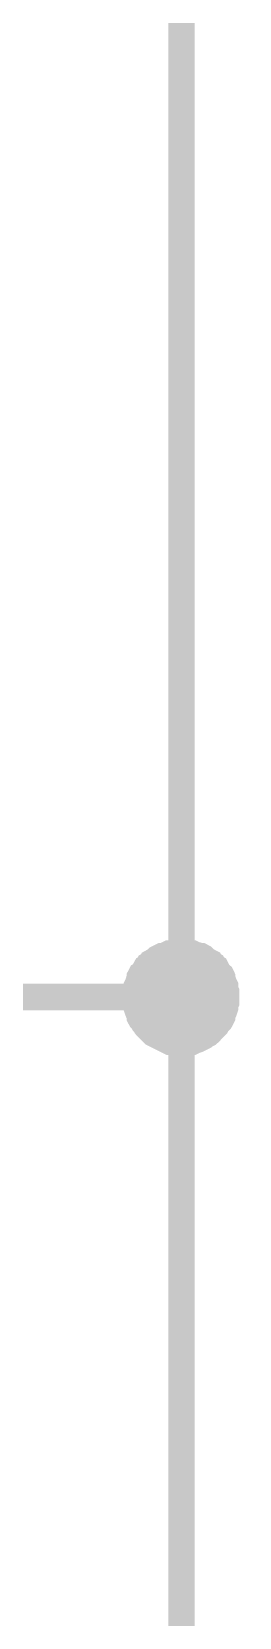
# Model space of a CAD drawing. Header units: inches. Extents: x 0 to 420, y 0 to 297.
# Drawn here: x 300.79 to 303.13, y 160.49 to 178.41 of the extents above; entities that cross this region are included whole.
import ezdxf

# ---------------------------------------------------------------- set-up
doc = ezdxf.new("R2010")
doc.units = ezdxf.units.IN
doc.layers.add('Sheet', color=255, linetype='Continuous')

msp = doc.modelspace()

# ---------------------------------------------------------------- linework, layer by layer
at = {"layer": 'Sheet'}
for points, const_width in [([(302.48, 167.499), (302.48, 185.491)], 0.3), ([(301.965, 167.499), (301.965, 167.522), (301.965, 167.555), (301.976, 167.578), (301.976, 167.6), (301.976, 167.623), (301.987, 167.645), (301.998, 167.679), (302.009, 167.701), (302.009, 167.723), (302.021, 167.746), (302.043, 167.757), (302.054, 167.779), (302.065, 167.802), (302.077, 167.824), (302.099, 167.835), (302.11, 167.858), (302.133, 167.869), (302.144, 167.891), (302.166, 167.903), (302.189, 167.914), (302.211, 167.936), (302.233, 167.947), (302.256, 167.959), (302.278, 167.959), (302.301, 167.97), (302.323, 167.981), (302.345, 167.992), (302.379, 167.992), (302.401, 167.992), (302.424, 168.004), (302.457, 168.004), (302.48, 168.004)], 0.3), ([(301.965, 167.499), (301.965, 167.522), (301.965, 167.555), (301.976, 167.578), (301.976, 167.6), (301.976, 167.623), (301.987, 167.645), (301.998, 167.679), (302.009, 167.701), (302.009, 167.723), (302.021, 167.746), (302.043, 167.757), (302.054, 167.779), (302.065, 167.802), (302.077, 167.824), (302.099, 167.835), (302.11, 167.858), (302.133, 167.869), (302.144, 167.891), (302.166, 167.903), (302.189, 167.914), (302.211, 167.936), (302.233, 167.947), (302.256, 167.959), (302.278, 167.959), (302.301, 167.97), (302.323, 167.981), (302.345, 167.992), (302.379, 167.992), (302.401, 167.992), (302.424, 168.004), (302.457, 168.004), (302.48, 168.004)], 0.3), ([(301.965, 167.499), (301.965, 167.522), (301.965, 167.555), (301.976, 167.578), (301.976, 167.6), (301.976, 167.623), (301.987, 167.645), (301.998, 167.679), (302.009, 167.701), (302.009, 167.723), (302.021, 167.746), (302.043, 167.757), (302.054, 167.779), (302.065, 167.802), (302.077, 167.824), (302.099, 167.835), (302.11, 167.858), (302.133, 167.869), (302.144, 167.891), (302.166, 167.903), (302.189, 167.914), (302.211, 167.936), (302.233, 167.947), (302.256, 167.959), (302.278, 167.959), (302.301, 167.97), (302.323, 167.981), (302.345, 167.992), (302.379, 167.992), (302.401, 167.992), (302.424, 168.004), (302.457, 168.004), (302.48, 168.004)], 0.3), ([(301.965, 167.499), (301.965, 167.522), (301.965, 167.555), (301.976, 167.578), (301.976, 167.6), (301.976, 167.623), (301.987, 167.645), (301.998, 167.679), (302.009, 167.701), (302.009, 167.723), (302.021, 167.746), (302.043, 167.757), (302.054, 167.779), (302.065, 167.802), (302.077, 167.824), (302.099, 167.835), (302.11, 167.858), (302.133, 167.869), (302.144, 167.891), (302.166, 167.903), (302.189, 167.914), (302.211, 167.936), (302.233, 167.947), (302.256, 167.959), (302.278, 167.959), (302.301, 167.97), (302.323, 167.981), (302.345, 167.992), (302.379, 167.992), (302.401, 167.992), (302.424, 168.004), (302.457, 168.004), (302.48, 168.004)], 0.3), ([(302.48, 168.004), (302.48, 168.004)], 0.3), ([(302.48, 168.004), (302.502, 168.004), (302.536, 168.004), (302.558, 167.992), (302.581, 167.992), (302.603, 167.992), (302.625, 167.981), (302.659, 167.97), (302.681, 167.959), (302.704, 167.959), (302.726, 167.947), (302.737, 167.936), (302.76, 167.914), (302.782, 167.903), (302.805, 167.891), (302.816, 167.869), (302.838, 167.858), (302.849, 167.835), (302.872, 167.824), (302.883, 167.802), (302.894, 167.779), (302.916, 167.757), (302.928, 167.746), (302.939, 167.723), (302.939, 167.701), (302.95, 167.679), (302.961, 167.645), (302.972, 167.623), (302.972, 167.6), (302.972, 167.578), (302.984, 167.555), (302.984, 167.522), (302.984, 167.499)], 0.3), ([(302.48, 168.004), (302.48, 168.004)], 0.3), ([(302.48, 168.004), (302.502, 168.004), (302.536, 168.004), (302.558, 167.992), (302.581, 167.992), (302.603, 167.992), (302.625, 167.981), (302.659, 167.97), (302.681, 167.959), (302.704, 167.959), (302.726, 167.947), (302.737, 167.936), (302.76, 167.914), (302.782, 167.903), (302.805, 167.891), (302.816, 167.869), (302.838, 167.858), (302.849, 167.835), (302.872, 167.824), (302.883, 167.802), (302.894, 167.779), (302.916, 167.757), (302.928, 167.746), (302.939, 167.723), (302.939, 167.701), (302.95, 167.679), (302.961, 167.645), (302.972, 167.623), (302.972, 167.6), (302.972, 167.578), (302.984, 167.555), (302.984, 167.522), (302.984, 167.499)], 0.3), ([(302.48, 168.004), (302.48, 168.004)], 0.3), ([(302.48, 168.004), (302.502, 168.004), (302.536, 168.004), (302.558, 167.992), (302.581, 167.992), (302.603, 167.992), (302.625, 167.981), (302.659, 167.97), (302.681, 167.959), (302.704, 167.959), (302.726, 167.947), (302.737, 167.936), (302.76, 167.914), (302.782, 167.903), (302.805, 167.891), (302.816, 167.869), (302.838, 167.858), (302.849, 167.835), (302.872, 167.824), (302.883, 167.802), (302.894, 167.779), (302.916, 167.757), (302.928, 167.746), (302.939, 167.723), (302.939, 167.701), (302.95, 167.679), (302.961, 167.645), (302.972, 167.623), (302.972, 167.6), (302.972, 167.578), (302.984, 167.555), (302.984, 167.522), (302.984, 167.499)], 0.3), ([(302.48, 168.004), (302.48, 168.004)], 0.3), ([(302.48, 168.004), (302.502, 168.004), (302.536, 168.004), (302.558, 167.992), (302.581, 167.992), (302.603, 167.992), (302.625, 167.981), (302.659, 167.97), (302.681, 167.959), (302.704, 167.959), (302.726, 167.947), (302.737, 167.936), (302.76, 167.914), (302.782, 167.903), (302.805, 167.891), (302.816, 167.869), (302.838, 167.858), (302.849, 167.835), (302.872, 167.824), (302.883, 167.802), (302.894, 167.779), (302.916, 167.757), (302.928, 167.746), (302.939, 167.723), (302.939, 167.701), (302.95, 167.679), (302.961, 167.645), (302.972, 167.623), (302.972, 167.6), (302.972, 167.578), (302.984, 167.555), (302.984, 167.522), (302.984, 167.499)], 0.3), ([(301.965, 167.499), (301.965, 167.522), (301.965, 167.555), (301.976, 167.578), (301.976, 167.6), (301.976, 167.623), (301.987, 167.645), (301.998, 167.679), (302.009, 167.701), (302.009, 167.723), (302.021, 167.746), (302.043, 167.757), (302.054, 167.779), (302.065, 167.802), (302.077, 167.824), (302.099, 167.835), (302.11, 167.858), (302.133, 167.869), (302.144, 167.891), (302.166, 167.903), (302.189, 167.914), (302.211, 167.936), (302.233, 167.947), (302.256, 167.959), (302.278, 167.959), (302.301, 167.97), (302.323, 167.981), (302.345, 167.992), (302.379, 167.992), (302.401, 167.992), (302.424, 168.004), (302.457, 168.004), (302.48, 168.004)], 0.0991), ([(301.965, 167.499), (301.965, 167.522), (301.965, 167.555), (301.976, 167.578), (301.976, 167.6), (301.976, 167.623), (301.987, 167.645), (301.998, 167.679), (302.009, 167.701), (302.009, 167.723), (302.021, 167.746), (302.043, 167.757), (302.054, 167.779), (302.065, 167.802), (302.077, 167.824), (302.099, 167.835), (302.11, 167.858), (302.133, 167.869), (302.144, 167.891), (302.166, 167.903), (302.189, 167.914), (302.211, 167.936), (302.233, 167.947), (302.256, 167.959), (302.278, 167.959), (302.301, 167.97), (302.323, 167.981), (302.345, 167.992), (302.379, 167.992), (302.401, 167.992), (302.424, 168.004), (302.457, 168.004), (302.48, 168.004)], 0.0991), ([(301.965, 167.499), (301.965, 167.522), (301.965, 167.555), (301.976, 167.578), (301.976, 167.6), (301.976, 167.623), (301.987, 167.645), (301.998, 167.679), (302.009, 167.701), (302.009, 167.723), (302.021, 167.746), (302.043, 167.757), (302.054, 167.779), (302.065, 167.802), (302.077, 167.824), (302.099, 167.835), (302.11, 167.858), (302.133, 167.869), (302.144, 167.891), (302.166, 167.903), (302.189, 167.914), (302.211, 167.936), (302.233, 167.947), (302.256, 167.959), (302.278, 167.959), (302.301, 167.97), (302.323, 167.981), (302.345, 167.992), (302.379, 167.992), (302.401, 167.992), (302.424, 168.004), (302.457, 168.004), (302.48, 168.004)], 0.0991), ([(301.965, 167.499), (301.965, 167.522), (301.965, 167.555), (301.976, 167.578), (301.976, 167.6), (301.976, 167.623), (301.987, 167.645), (301.998, 167.679), (302.009, 167.701), (302.009, 167.723), (302.021, 167.746), (302.043, 167.757), (302.054, 167.779), (302.065, 167.802), (302.077, 167.824), (302.099, 167.835), (302.11, 167.858), (302.133, 167.869), (302.144, 167.891), (302.166, 167.903), (302.189, 167.914), (302.211, 167.936), (302.233, 167.947), (302.256, 167.959), (302.278, 167.959), (302.301, 167.97), (302.323, 167.981), (302.345, 167.992), (302.379, 167.992), (302.401, 167.992), (302.424, 168.004), (302.457, 168.004), (302.48, 168.004)], 0.0991), ([(302.48, 168.004), (302.48, 168.004)], 0.0991), ([(302.48, 168.004), (302.502, 168.004), (302.536, 168.004), (302.558, 167.992), (302.581, 167.992), (302.603, 167.992), (302.625, 167.981), (302.659, 167.97), (302.681, 167.959), (302.704, 167.959), (302.726, 167.947), (302.737, 167.936), (302.76, 167.914), (302.782, 167.903), (302.805, 167.891), (302.816, 167.869), (302.838, 167.858), (302.849, 167.835), (302.872, 167.824), (302.883, 167.802), (302.894, 167.779), (302.916, 167.757), (302.928, 167.746), (302.939, 167.723), (302.939, 167.701), (302.95, 167.679), (302.961, 167.645), (302.972, 167.623), (302.972, 167.6), (302.972, 167.578), (302.984, 167.555), (302.984, 167.522), (302.984, 167.499)], 0.0991), ([(302.48, 168.004), (302.48, 168.004)], 0.0991), ([(302.48, 168.004), (302.502, 168.004), (302.536, 168.004), (302.558, 167.992), (302.581, 167.992), (302.603, 167.992), (302.625, 167.981), (302.659, 167.97), (302.681, 167.959), (302.704, 167.959), (302.726, 167.947), (302.737, 167.936), (302.76, 167.914), (302.782, 167.903), (302.805, 167.891), (302.816, 167.869), (302.838, 167.858), (302.849, 167.835), (302.872, 167.824), (302.883, 167.802), (302.894, 167.779), (302.916, 167.757), (302.928, 167.746), (302.939, 167.723), (302.939, 167.701), (302.95, 167.679), (302.961, 167.645), (302.972, 167.623), (302.972, 167.6), (302.972, 167.578), (302.984, 167.555), (302.984, 167.522), (302.984, 167.499)], 0.0991), ([(302.48, 168.004), (302.48, 168.004)], 0.0991), ([(302.48, 168.004), (302.502, 168.004), (302.536, 168.004), (302.558, 167.992), (302.581, 167.992), (302.603, 167.992), (302.625, 167.981), (302.659, 167.97), (302.681, 167.959), (302.704, 167.959), (302.726, 167.947), (302.737, 167.936), (302.76, 167.914), (302.782, 167.903), (302.805, 167.891), (302.816, 167.869), (302.838, 167.858), (302.849, 167.835), (302.872, 167.824), (302.883, 167.802), (302.894, 167.779), (302.916, 167.757), (302.928, 167.746), (302.939, 167.723), (302.939, 167.701), (302.95, 167.679), (302.961, 167.645), (302.972, 167.623), (302.972, 167.6), (302.972, 167.578), (302.984, 167.555), (302.984, 167.522), (302.984, 167.499)], 0.0991), ([(302.48, 168.004), (302.48, 168.004)], 0.0991), ([(302.48, 168.004), (302.502, 168.004), (302.536, 168.004), (302.558, 167.992), (302.581, 167.992), (302.603, 167.992), (302.625, 167.981), (302.659, 167.97), (302.681, 167.959), (302.704, 167.959), (302.726, 167.947), (302.737, 167.936), (302.76, 167.914), (302.782, 167.903), (302.805, 167.891), (302.816, 167.869), (302.838, 167.858), (302.849, 167.835), (302.872, 167.824), (302.883, 167.802), (302.894, 167.779), (302.916, 167.757), (302.928, 167.746), (302.939, 167.723), (302.939, 167.701), (302.95, 167.679), (302.961, 167.645), (302.972, 167.623), (302.972, 167.6), (302.972, 167.578), (302.984, 167.555), (302.984, 167.522), (302.984, 167.499)], 0.0991), ([(292.479, 167.499), (302.48, 167.499), (302.48, 153.989), (302.48, 153.989)], 0.3), ([(302.48, 166.984), (302.457, 166.984), (302.424, 166.984), (302.401, 166.995), (302.379, 166.995), (302.345, 166.995), (302.323, 167.006), (302.301, 167.018), (302.278, 167.029), (302.256, 167.04), (302.233, 167.051), (302.211, 167.063), (302.189, 167.074), (302.166, 167.085), (302.144, 167.107), (302.133, 167.119), (302.11, 167.141), (302.099, 167.152), (302.077, 167.175), (302.065, 167.197), (302.054, 167.208), (302.043, 167.231), (302.021, 167.253), (302.009, 167.275), (302.009, 167.298), (301.998, 167.32), (301.987, 167.343), (301.976, 167.376), (301.976, 167.399), (301.976, 167.421), (301.965, 167.443), (301.965, 167.477), (301.965, 167.499)], 0.3), ([(301.965, 167.499), (301.965, 167.499)], 0.3), ([(302.48, 166.984), (302.457, 166.984), (302.424, 166.984), (302.401, 166.995), (302.379, 166.995), (302.345, 166.995), (302.323, 167.006), (302.301, 167.018), (302.278, 167.029), (302.256, 167.04), (302.233, 167.051), (302.211, 167.063), (302.189, 167.074), (302.166, 167.085), (302.144, 167.107), (302.133, 167.119), (302.11, 167.141), (302.099, 167.152), (302.077, 167.175), (302.065, 167.197), (302.054, 167.208), (302.043, 167.231), (302.021, 167.253), (302.009, 167.275), (302.009, 167.298), (301.998, 167.32), (301.987, 167.343), (301.976, 167.376), (301.976, 167.399), (301.976, 167.421), (301.965, 167.443), (301.965, 167.477), (301.965, 167.499)], 0.3), ([(301.965, 167.499), (301.965, 167.499)], 0.3), ([(302.48, 166.984), (302.457, 166.984), (302.424, 166.984), (302.401, 166.995), (302.379, 166.995), (302.345, 166.995), (302.323, 167.006), (302.301, 167.018), (302.278, 167.029), (302.256, 167.04), (302.233, 167.051), (302.211, 167.063), (302.189, 167.074), (302.166, 167.085), (302.144, 167.107), (302.133, 167.119), (302.11, 167.141), (302.099, 167.152), (302.077, 167.175), (302.065, 167.197), (302.054, 167.208), (302.043, 167.231), (302.021, 167.253), (302.009, 167.275), (302.009, 167.298), (301.998, 167.32), (301.987, 167.343), (301.976, 167.376), (301.976, 167.399), (301.976, 167.421), (301.965, 167.443), (301.965, 167.477), (301.965, 167.499)], 0.3), ([(301.965, 167.499), (301.965, 167.499)], 0.3), ([(302.48, 166.984), (302.457, 166.984), (302.424, 166.984), (302.401, 166.995), (302.379, 166.995), (302.345, 166.995), (302.323, 167.006), (302.301, 167.018), (302.278, 167.029), (302.256, 167.04), (302.233, 167.051), (302.211, 167.063), (302.189, 167.074), (302.166, 167.085), (302.144, 167.107), (302.133, 167.119), (302.11, 167.141), (302.099, 167.152), (302.077, 167.175), (302.065, 167.197), (302.054, 167.208), (302.043, 167.231), (302.021, 167.253), (302.009, 167.275), (302.009, 167.298), (301.998, 167.32), (301.987, 167.343), (301.976, 167.376), (301.976, 167.399), (301.976, 167.421), (301.965, 167.443), (301.965, 167.477), (301.965, 167.499)], 0.3), ([(301.965, 167.499), (301.965, 167.499)], 0.3), ([(302.984, 167.499), (302.984, 167.477), (302.984, 167.443), (302.972, 167.421), (302.972, 167.399), (302.972, 167.376), (302.961, 167.343), (302.95, 167.32), (302.939, 167.298), (302.939, 167.275), (302.928, 167.253), (302.916, 167.231), (302.894, 167.208), (302.883, 167.197), (302.872, 167.175), (302.849, 167.152), (302.838, 167.141), (302.816, 167.119), (302.805, 167.107), (302.782, 167.085), (302.76, 167.074), (302.737, 167.063), (302.726, 167.051), (302.704, 167.04), (302.681, 167.029), (302.659, 167.018), (302.625, 167.006), (302.603, 166.995), (302.581, 166.995), (302.558, 166.995), (302.536, 166.984), (302.502, 166.984), (302.48, 166.984)], 0.3), ([(302.984, 167.499), (302.984, 167.477), (302.984, 167.443), (302.972, 167.421), (302.972, 167.399), (302.972, 167.376), (302.961, 167.343), (302.95, 167.32), (302.939, 167.298), (302.939, 167.275), (302.928, 167.253), (302.916, 167.231), (302.894, 167.208), (302.883, 167.197), (302.872, 167.175), (302.849, 167.152), (302.838, 167.141), (302.816, 167.119), (302.805, 167.107), (302.782, 167.085), (302.76, 167.074), (302.737, 167.063), (302.726, 167.051), (302.704, 167.04), (302.681, 167.029), (302.659, 167.018), (302.625, 167.006), (302.603, 166.995), (302.581, 166.995), (302.558, 166.995), (302.536, 166.984), (302.502, 166.984), (302.48, 166.984)], 0.3), ([(302.984, 167.499), (302.984, 167.477), (302.984, 167.443), (302.972, 167.421), (302.972, 167.399), (302.972, 167.376), (302.961, 167.343), (302.95, 167.32), (302.939, 167.298), (302.939, 167.275), (302.928, 167.253), (302.916, 167.231), (302.894, 167.208), (302.883, 167.197), (302.872, 167.175), (302.849, 167.152), (302.838, 167.141), (302.816, 167.119), (302.805, 167.107), (302.782, 167.085), (302.76, 167.074), (302.737, 167.063), (302.726, 167.051), (302.704, 167.04), (302.681, 167.029), (302.659, 167.018), (302.625, 167.006), (302.603, 166.995), (302.581, 166.995), (302.558, 166.995), (302.536, 166.984), (302.502, 166.984), (302.48, 166.984)], 0.3), ([(302.984, 167.499), (302.984, 167.477), (302.984, 167.443), (302.972, 167.421), (302.972, 167.399), (302.972, 167.376), (302.961, 167.343), (302.95, 167.32), (302.939, 167.298), (302.939, 167.275), (302.928, 167.253), (302.916, 167.231), (302.894, 167.208), (302.883, 167.197), (302.872, 167.175), (302.849, 167.152), (302.838, 167.141), (302.816, 167.119), (302.805, 167.107), (302.782, 167.085), (302.76, 167.074), (302.737, 167.063), (302.726, 167.051), (302.704, 167.04), (302.681, 167.029), (302.659, 167.018), (302.625, 167.006), (302.603, 166.995), (302.581, 166.995), (302.558, 166.995), (302.536, 166.984), (302.502, 166.984), (302.48, 166.984)], 0.3), ([(302.984, 167.499), (302.984, 167.499), (302.984, 167.499), (302.984, 167.499), (302.984, 167.499), (302.984, 167.499), (302.984, 167.499), (302.984, 167.499), (302.984, 167.499), (302.984, 167.499), (302.984, 167.499), (302.984, 167.499), (302.984, 167.499), (302.984, 167.499), (302.984, 167.499), (302.984, 167.499), (302.984, 167.499), (302.984, 167.499), (302.984, 167.499), (302.984, 167.499), (302.984, 167.499), (302.984, 167.499), (302.984, 167.499), (302.984, 167.499), (302.984, 167.499), (302.984, 167.499), (302.984, 167.499), (302.984, 167.499), (302.984, 167.499), (302.984, 167.499), (302.984, 167.499), (302.984, 167.499), (302.984, 167.499)], 0.3), ([(302.984, 167.499), (302.984, 167.499)], 0.3), ([(302.984, 167.499), (302.984, 167.499), (302.984, 167.499), (302.984, 167.499), (302.984, 167.499), (302.984, 167.499), (302.984, 167.499), (302.984, 167.499), (302.984, 167.499), (302.984, 167.499), (302.984, 167.499), (302.984, 167.499), (302.984, 167.499), (302.984, 167.499), (302.984, 167.499), (302.984, 167.499), (302.984, 167.499), (302.984, 167.499), (302.984, 167.499), (302.984, 167.499), (302.984, 167.499), (302.984, 167.499), (302.984, 167.499), (302.984, 167.499), (302.984, 167.499), (302.984, 167.499), (302.984, 167.499), (302.984, 167.499), (302.984, 167.499), (302.984, 167.499), (302.984, 167.499), (302.984, 167.499), (302.984, 167.499)], 0.3), ([(302.984, 167.499), (302.984, 167.499)], 0.3), ([(302.984, 167.499), (302.984, 167.499), (302.984, 167.499), (302.984, 167.499), (302.984, 167.499), (302.984, 167.499), (302.984, 167.499), (302.984, 167.499), (302.984, 167.499), (302.984, 167.499), (302.984, 167.499), (302.984, 167.499), (302.984, 167.499), (302.984, 167.499), (302.984, 167.499), (302.984, 167.499), (302.984, 167.499), (302.984, 167.499), (302.984, 167.499), (302.984, 167.499), (302.984, 167.499), (302.984, 167.499), (302.984, 167.499), (302.984, 167.499), (302.984, 167.499), (302.984, 167.499), (302.984, 167.499), (302.984, 167.499), (302.984, 167.499), (302.984, 167.499), (302.984, 167.499), (302.984, 167.499), (302.984, 167.499)], 0.3), ([(302.984, 167.499), (302.984, 167.499)], 0.3), ([(302.984, 167.499), (302.984, 167.499), (302.984, 167.499), (302.984, 167.499), (302.984, 167.499), (302.984, 167.499), (302.984, 167.499), (302.984, 167.499), (302.984, 167.499), (302.984, 167.499), (302.984, 167.499), (302.984, 167.499), (302.984, 167.499), (302.984, 167.499), (302.984, 167.499), (302.984, 167.499), (302.984, 167.499), (302.984, 167.499), (302.984, 167.499), (302.984, 167.499), (302.984, 167.499), (302.984, 167.499), (302.984, 167.499), (302.984, 167.499), (302.984, 167.499), (302.984, 167.499), (302.984, 167.499), (302.984, 167.499), (302.984, 167.499), (302.984, 167.499), (302.984, 167.499), (302.984, 167.499), (302.984, 167.499)], 0.3), ([(302.984, 167.499), (302.984, 167.499)], 0.3), ([(302.48, 166.984), (302.457, 166.984), (302.424, 166.984), (302.401, 166.995), (302.379, 166.995), (302.345, 166.995), (302.323, 167.006), (302.301, 167.018), (302.278, 167.029), (302.256, 167.04), (302.233, 167.051), (302.211, 167.063), (302.189, 167.074), (302.166, 167.085), (302.144, 167.107), (302.133, 167.119), (302.11, 167.141), (302.099, 167.152), (302.077, 167.175), (302.065, 167.197), (302.054, 167.208), (302.043, 167.231), (302.021, 167.253), (302.009, 167.275), (302.009, 167.298), (301.998, 167.32), (301.987, 167.343), (301.976, 167.376), (301.976, 167.399), (301.976, 167.421), (301.965, 167.443), (301.965, 167.477), (301.965, 167.499)], 0.0991), ([(301.965, 167.499), (301.965, 167.499)], 0.0991), ([(302.48, 166.984), (302.457, 166.984), (302.424, 166.984), (302.401, 166.995), (302.379, 166.995), (302.345, 166.995), (302.323, 167.006), (302.301, 167.018), (302.278, 167.029), (302.256, 167.04), (302.233, 167.051), (302.211, 167.063), (302.189, 167.074), (302.166, 167.085), (302.144, 167.107), (302.133, 167.119), (302.11, 167.141), (302.099, 167.152), (302.077, 167.175), (302.065, 167.197), (302.054, 167.208), (302.043, 167.231), (302.021, 167.253), (302.009, 167.275), (302.009, 167.298), (301.998, 167.32), (301.987, 167.343), (301.976, 167.376), (301.976, 167.399), (301.976, 167.421), (301.965, 167.443), (301.965, 167.477), (301.965, 167.499)], 0.0991), ([(301.965, 167.499), (301.965, 167.499)], 0.0991), ([(302.48, 166.984), (302.457, 166.984), (302.424, 166.984), (302.401, 166.995), (302.379, 166.995), (302.345, 166.995), (302.323, 167.006), (302.301, 167.018), (302.278, 167.029), (302.256, 167.04), (302.233, 167.051), (302.211, 167.063), (302.189, 167.074), (302.166, 167.085), (302.144, 167.107), (302.133, 167.119), (302.11, 167.141), (302.099, 167.152), (302.077, 167.175), (302.065, 167.197), (302.054, 167.208), (302.043, 167.231), (302.021, 167.253), (302.009, 167.275), (302.009, 167.298), (301.998, 167.32), (301.987, 167.343), (301.976, 167.376), (301.976, 167.399), (301.976, 167.421), (301.965, 167.443), (301.965, 167.477), (301.965, 167.499)], 0.0991), ([(301.965, 167.499), (301.965, 167.499)], 0.0991), ([(302.48, 166.984), (302.457, 166.984), (302.424, 166.984), (302.401, 166.995), (302.379, 166.995), (302.345, 166.995), (302.323, 167.006), (302.301, 167.018), (302.278, 167.029), (302.256, 167.04), (302.233, 167.051), (302.211, 167.063), (302.189, 167.074), (302.166, 167.085), (302.144, 167.107), (302.133, 167.119), (302.11, 167.141), (302.099, 167.152), (302.077, 167.175), (302.065, 167.197), (302.054, 167.208), (302.043, 167.231), (302.021, 167.253), (302.009, 167.275), (302.009, 167.298), (301.998, 167.32), (301.987, 167.343), (301.976, 167.376), (301.976, 167.399), (301.976, 167.421), (301.965, 167.443), (301.965, 167.477), (301.965, 167.499)], 0.0991), ([(301.965, 167.499), (301.965, 167.499)], 0.0991), ([(302.984, 167.499), (302.984, 167.477), (302.984, 167.443), (302.972, 167.421), (302.972, 167.399), (302.972, 167.376), (302.961, 167.343), (302.95, 167.32), (302.939, 167.298), (302.939, 167.275), (302.928, 167.253), (302.916, 167.231), (302.894, 167.208), (302.883, 167.197), (302.872, 167.175), (302.849, 167.152), (302.838, 167.141), (302.816, 167.119), (302.805, 167.107), (302.782, 167.085), (302.76, 167.074), (302.737, 167.063), (302.726, 167.051), (302.704, 167.04), (302.681, 167.029), (302.659, 167.018), (302.625, 167.006), (302.603, 166.995), (302.581, 166.995), (302.558, 166.995), (302.536, 166.984), (302.502, 166.984), (302.48, 166.984)], 0.0991), ([(302.984, 167.499), (302.984, 167.477), (302.984, 167.443), (302.972, 167.421), (302.972, 167.399), (302.972, 167.376), (302.961, 167.343), (302.95, 167.32), (302.939, 167.298), (302.939, 167.275), (302.928, 167.253), (302.916, 167.231), (302.894, 167.208), (302.883, 167.197), (302.872, 167.175), (302.849, 167.152), (302.838, 167.141), (302.816, 167.119), (302.805, 167.107), (302.782, 167.085), (302.76, 167.074), (302.737, 167.063), (302.726, 167.051), (302.704, 167.04), (302.681, 167.029), (302.659, 167.018), (302.625, 167.006), (302.603, 166.995), (302.581, 166.995), (302.558, 166.995), (302.536, 166.984), (302.502, 166.984), (302.48, 166.984)], 0.0991), ([(302.984, 167.499), (302.984, 167.477), (302.984, 167.443), (302.972, 167.421), (302.972, 167.399), (302.972, 167.376), (302.961, 167.343), (302.95, 167.32), (302.939, 167.298), (302.939, 167.275), (302.928, 167.253), (302.916, 167.231), (302.894, 167.208), (302.883, 167.197), (302.872, 167.175), (302.849, 167.152), (302.838, 167.141), (302.816, 167.119), (302.805, 167.107), (302.782, 167.085), (302.76, 167.074), (302.737, 167.063), (302.726, 167.051), (302.704, 167.04), (302.681, 167.029), (302.659, 167.018), (302.625, 167.006), (302.603, 166.995), (302.581, 166.995), (302.558, 166.995), (302.536, 166.984), (302.502, 166.984), (302.48, 166.984)], 0.0991), ([(302.984, 167.499), (302.984, 167.477), (302.984, 167.443), (302.972, 167.421), (302.972, 167.399), (302.972, 167.376), (302.961, 167.343), (302.95, 167.32), (302.939, 167.298), (302.939, 167.275), (302.928, 167.253), (302.916, 167.231), (302.894, 167.208), (302.883, 167.197), (302.872, 167.175), (302.849, 167.152), (302.838, 167.141), (302.816, 167.119), (302.805, 167.107), (302.782, 167.085), (302.76, 167.074), (302.737, 167.063), (302.726, 167.051), (302.704, 167.04), (302.681, 167.029), (302.659, 167.018), (302.625, 167.006), (302.603, 166.995), (302.581, 166.995), (302.558, 166.995), (302.536, 166.984), (302.502, 166.984), (302.48, 166.984)], 0.0991), ([(302.984, 167.499), (302.984, 167.499), (302.984, 167.499), (302.984, 167.499), (302.984, 167.499), (302.984, 167.499), (302.984, 167.499), (302.984, 167.499), (302.984, 167.499), (302.984, 167.499), (302.984, 167.499), (302.984, 167.499), (302.984, 167.499), (302.984, 167.499), (302.984, 167.499), (302.984, 167.499), (302.984, 167.499), (302.984, 167.499), (302.984, 167.499), (302.984, 167.499), (302.984, 167.499), (302.984, 167.499), (302.984, 167.499), (302.984, 167.499), (302.984, 167.499), (302.984, 167.499), (302.984, 167.499), (302.984, 167.499), (302.984, 167.499), (302.984, 167.499), (302.984, 167.499), (302.984, 167.499), (302.984, 167.499)], 0.0991), ([(302.984, 167.499), (302.984, 167.499)], 0.0991), ([(302.984, 167.499), (302.984, 167.499), (302.984, 167.499), (302.984, 167.499), (302.984, 167.499), (302.984, 167.499), (302.984, 167.499), (302.984, 167.499), (302.984, 167.499), (302.984, 167.499), (302.984, 167.499), (302.984, 167.499), (302.984, 167.499), (302.984, 167.499), (302.984, 167.499), (302.984, 167.499), (302.984, 167.499), (302.984, 167.499), (302.984, 167.499), (302.984, 167.499), (302.984, 167.499), (302.984, 167.499), (302.984, 167.499), (302.984, 167.499), (302.984, 167.499), (302.984, 167.499), (302.984, 167.499), (302.984, 167.499), (302.984, 167.499), (302.984, 167.499), (302.984, 167.499), (302.984, 167.499), (302.984, 167.499)], 0.0991), ([(302.984, 167.499), (302.984, 167.499)], 0.0991), ([(302.984, 167.499), (302.984, 167.499), (302.984, 167.499), (302.984, 167.499), (302.984, 167.499), (302.984, 167.499), (302.984, 167.499), (302.984, 167.499), (302.984, 167.499), (302.984, 167.499), (302.984, 167.499), (302.984, 167.499), (302.984, 167.499), (302.984, 167.499), (302.984, 167.499), (302.984, 167.499), (302.984, 167.499), (302.984, 167.499), (302.984, 167.499), (302.984, 167.499), (302.984, 167.499), (302.984, 167.499), (302.984, 167.499), (302.984, 167.499), (302.984, 167.499), (302.984, 167.499), (302.984, 167.499), (302.984, 167.499), (302.984, 167.499), (302.984, 167.499), (302.984, 167.499), (302.984, 167.499), (302.984, 167.499)], 0.0991), ([(302.984, 167.499), (302.984, 167.499)], 0.0991), ([(302.984, 167.499), (302.984, 167.499), (302.984, 167.499), (302.984, 167.499), (302.984, 167.499), (302.984, 167.499), (302.984, 167.499), (302.984, 167.499), (302.984, 167.499), (302.984, 167.499), (302.984, 167.499), (302.984, 167.499), (302.984, 167.499), (302.984, 167.499), (302.984, 167.499), (302.984, 167.499), (302.984, 167.499), (302.984, 167.499), (302.984, 167.499), (302.984, 167.499), (302.984, 167.499), (302.984, 167.499), (302.984, 167.499), (302.984, 167.499), (302.984, 167.499), (302.984, 167.499), (302.984, 167.499), (302.984, 167.499), (302.984, 167.499), (302.984, 167.499), (302.984, 167.499), (302.984, 167.499), (302.984, 167.499)], 0.0991), ([(302.984, 167.499), (302.984, 167.499)], 0.0991)]:
    msp.add_lwpolyline(points, dxfattribs=dict(at, const_width=const_width))
at = {"layer": 'Sheet', "const_width": 0.508}
msp.add_lwpolyline([(302.245, 167.5, 1), (302.753, 167.5, 1)], format="xyb", close=True, dxfattribs=at)

doc.saveas('drawing.dxf')
